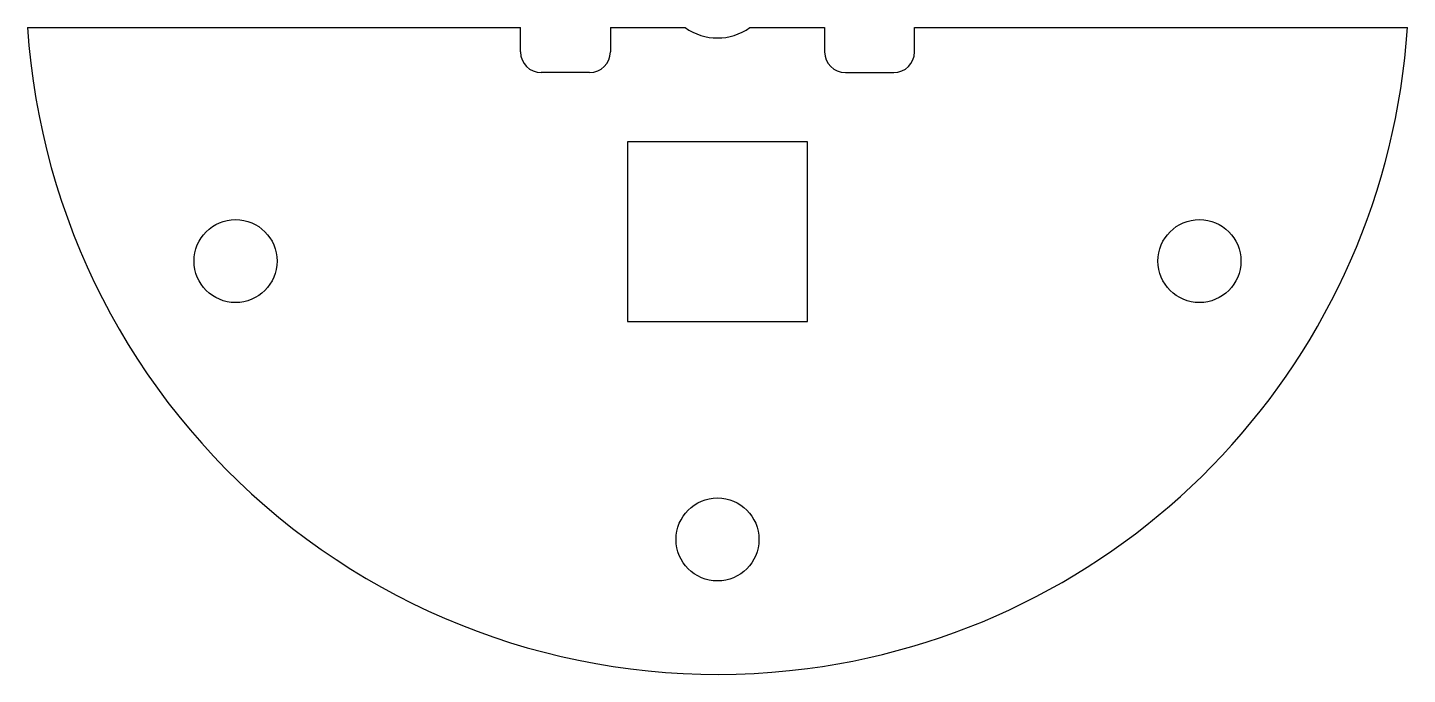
# Model space of a CAD drawing. Header units: millimetres. Extents: x 165.3 to 215.2, y 165.6 to 189.
import ezdxf

# ---------------------------------------------------------------- set-up
doc = ezdxf.new("R2010")
doc.units = ezdxf.units.MM
doc.layers.add('Default', color=7, linetype='Continuous')

msp = doc.modelspace()

# ---------------------------------------------------------------- linework, layer by layer
at = {"layer": 'Default', "color": 7, "linetype": 'Continuous'}
for p, q in [((165.284, 188.964), (183.106, 188.964)), ((183.106, 188.089), (183.106, 188.964)), ((186.356, 188.964), (189.065, 188.964)), ((186.356, 188.964), (186.356, 188.089)), ((191.397, 188.964), (194.106, 188.964)), ((194.106, 188.964), (194.106, 188.089)), ((197.356, 188.089), (197.356, 188.964)), ((197.356, 188.964), (215.178, 188.964)), ((185.606, 187.339), (183.856, 187.339)), ((194.856, 187.339), (196.606, 187.339)), ((193.481, 184.839), (186.981, 184.839)), ((186.981, 184.839), (186.981, 178.339)), ((193.481, 178.339), (193.481, 184.839)), ((186.981, 178.339), (193.481, 178.339))]:
    msp.add_line(p, q, dxfattribs=at)
for centre in [(172.803, 180.527), (207.659, 180.527), (190.231, 170.465)]:
    msp.add_circle(centre, 1.5, dxfattribs=at)
for centre, radius, start, end in [((190.231, 190.589), 25, 183.7269, 277.4696), ((190.231, 190.589), 2, 234.3409, 305.6591), ((190.231, 190.589), 2, 234.3409, 305.6591), ((190.231, 190.589), 2, 234.3409, 305.6591), ((190.231, 190.589), 25, 277.4696, 356.2731), ((183.856, 188.089), 0.75, 180, 270), ((185.606, 188.089), 0.75, 270, 0), ((194.856, 188.089), 0.75, 180, 270), ((196.606, 188.089), 0.75, 270, 360)]:
    msp.add_arc(centre, radius, start, end, dxfattribs=at)

doc.saveas('drawing.dxf')
